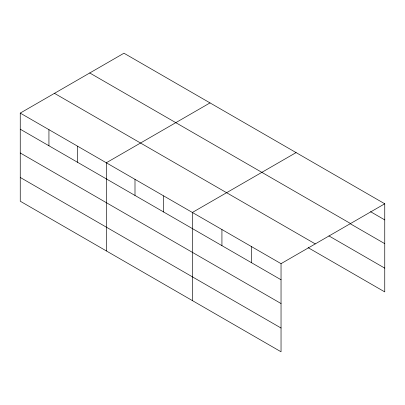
<?xml version="1.0" encoding="UTF-8"?>
<svg xmlns="http://www.w3.org/2000/svg" width="405" height="405" viewBox="0 0 405 405"><rect width="100%" height="100%" fill="white"/><g stroke="black" fill="none" stroke-linecap="round" stroke-linejoin="round"><path stroke-width="0.61" d="M20.25 113.096L281.04 263.66L281.04 351.783L20.25 201.214L20.25 113.096L123.96 53.217L384.75 203.786L384.75 291.904L308.124 247.663M210.018 102.905L106.312 162.78L106.312 250.903M296.08 152.594L192.37 212.468L192.37 300.586M281.04 263.66L384.75 203.786M370.519 211.678L384.75 219.895M89.733 72.976L350.527 223.545M350.269 223.747L384.75 243.658M328.921 235.907L384.75 268.14M54.472 93.337L315.267 243.901M20.25 129.205L281.04 279.769M20.25 152.969L281.04 303.532M20.25 177.451L281.04 328.02M251.485 246.599L251.485 262.708M221.93 229.534L221.93 245.643M163.686 195.909L163.686 212.017M134.997 179.344L134.997 195.453M77.623 146.22L77.623 162.329M48.939 129.656L48.939 145.765"/></g></svg>
